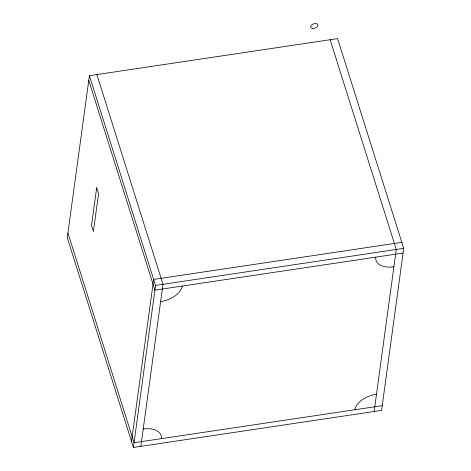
<?xml version="1.0" encoding="UTF-8"?>
<svg xmlns="http://www.w3.org/2000/svg" width="471" height="471" viewBox="0 0 471 471"><rect width="100%" height="100%" fill="white"/><g stroke="black" fill="none" stroke-linecap="round" stroke-linejoin="round"><path stroke-width="0.71" d="M89.413 75.684L67.276 237.714L133.411 447.45L381.587 410.382L403.724 248.352L337.589 38.616L89.413 75.684L155.542 285.42L133.411 447.45M131.521 441.457L153.652 279.427L401.834 242.359M140.853 446.337L162.99 284.307L96.861 74.571M374.139 411.495L396.276 249.465L330.147 39.729M155.542 285.42L403.724 248.352M403.076 253.068L154.9 290.136L88.772 80.4M382.228 405.661L134.052 442.728L67.924 232.992M393.915 266.769A20.553 11.905 -17.5 0 1 375.776 257.148M182.2 286.062A20.553 11.905 -17.5 0 1 160.623 301.611M354.934 409.741A20.553 11.905 -17.5 0 1 376.506 394.192M143.219 429.034A20.553 11.905 -17.5 0 1 161.353 438.654M96.673 187.758L91.515 225.515L93.399 231.502L98.563 193.752L96.673 187.758M312.874 28.39A3.856 2.231 -17.5 0 0 318.025 24.928A3.856 2.231 -17.5 0 0 312.049 24.604A3.856 2.231 -17.5 0 0 312.874 28.39"/></g></svg>
